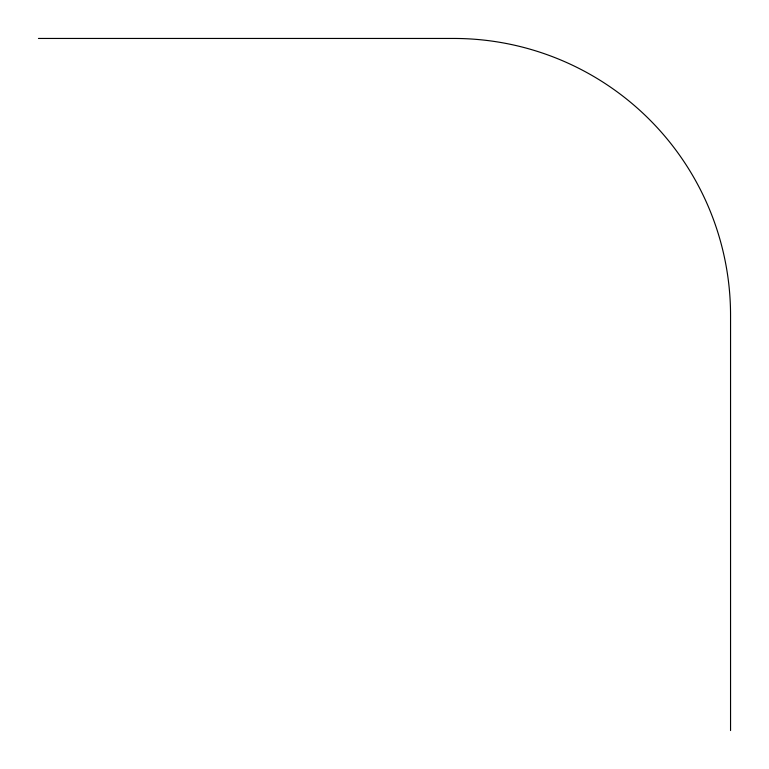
<?xml version="1.0" encoding="UTF-8"?>
<svg xmlns="http://www.w3.org/2000/svg" width="769" height="769" viewBox="0 0 769 769"><rect width="100%" height="100%" fill="white"/><g stroke="black" fill="none" stroke-linecap="round" stroke-linejoin="round"><path stroke-width="1.15" d="M38.45 38.45L453.71 38.45A276.84 276.84 0 0 1 730.55 315.29L730.55 730.55"/></g></svg>
